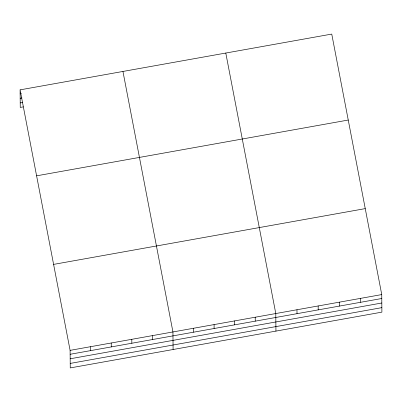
<?xml version="1.0" encoding="UTF-8"?>
<svg xmlns="http://www.w3.org/2000/svg" width="402" height="402" viewBox="0 0 402 402"><rect width="100%" height="100%" fill="white"/><g stroke="black" fill="none" stroke-linecap="round" stroke-linejoin="round"><path stroke-width="0.6" d="M20.1 89.862L331.75 34.08L381.749 294.581L381.9 312.138L70.249 367.92L70.099 350.358L20.1 89.862L20.251 107.419L23.276 106.882M20.135 93.787L21.346 93.565M20.175 98.284L21.989 97.957M20.216 102.922L22.633 102.49M36.597 175.825L348.248 120.042M53.597 264.395L365.247 208.613M70.099 350.358L381.749 294.581M70.129 354.283L381.779 298.505M70.169 358.785L381.82 303.002M70.209 363.423L381.86 307.641M225.788 53.044L275.787 313.545L275.938 331.107M122.947 71.45L172.94 331.951L173.096 349.514M360.554 298.369L360.589 302.294M339.363 302.163L339.399 306.088M318.168 305.957L318.203 309.882M296.977 309.751L297.013 313.676M255.215 317.228L255.25 321.148M234.647 320.907L234.683 324.831M214.08 324.59L214.115 328.514M193.513 328.273L193.543 332.193M152.373 335.635L152.408 339.559M131.806 339.318L131.836 343.238M111.233 342.996L111.269 346.921M90.666 346.68L90.701 350.604"/></g></svg>
